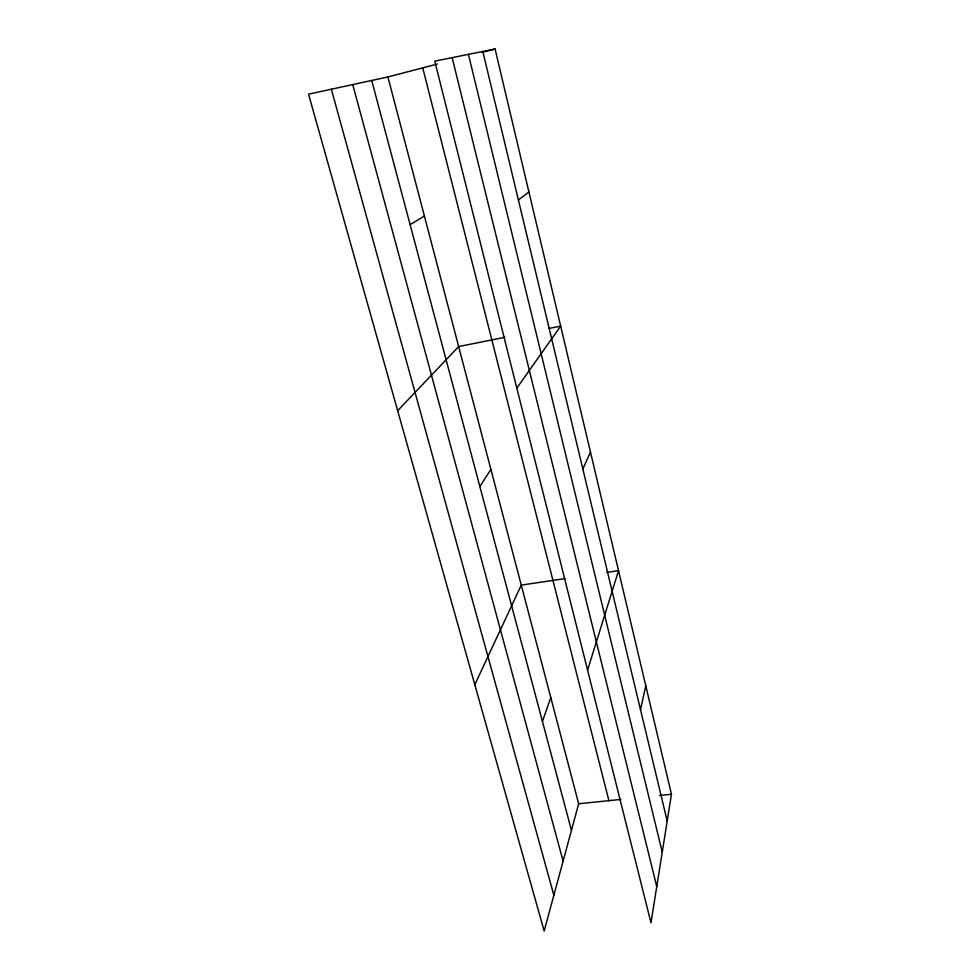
<?xml version="1.0" encoding="UTF-8"?>
<svg xmlns="http://www.w3.org/2000/svg" width="980" height="980" viewBox="0 0 980 980"><rect width="100%" height="100%" fill="white"/><g stroke="black" fill="none" stroke-linecap="round" stroke-linejoin="round"><path stroke-width="1.47" d="M671.459 794.278L650.99 922.793L434.765 61.14L495.084 49L671.459 794.278L659.65 795.478M640.504 709.655L645.783 685.755M387.896 76.955L578.666 803.759L544.157 931L308.541 94.166L387.896 76.955L437.313 64.067M587.584 670.136L618.539 570.654L606.718 572.418M542.43 721.427L550.797 697.589M582.843 469.004L590.487 452.086M474.81 684.714L521.274 585.109L564.97 578.616M479.869 486.558L490.894 469.383M516.815 388.129L560.67 326.107L548.788 328.496M397.66 410.718L458.665 346.565L504.847 337.304M518.396 199.969L528.931 192.019M410.118 224.69L424.401 216.017M482.16 52.369L495.084 49M578.666 803.759L620.916 799.435M331.35 89.217L553.847 895.23M352.739 84.574L563.108 861.114M371.714 80.47L571.45 830.366M422.735 67.865L608.899 800.672M452.148 57.636L656.759 886.594M468.428 54.366L662.247 852.11M482.822 51.475L667.196 821.081"/></g></svg>
